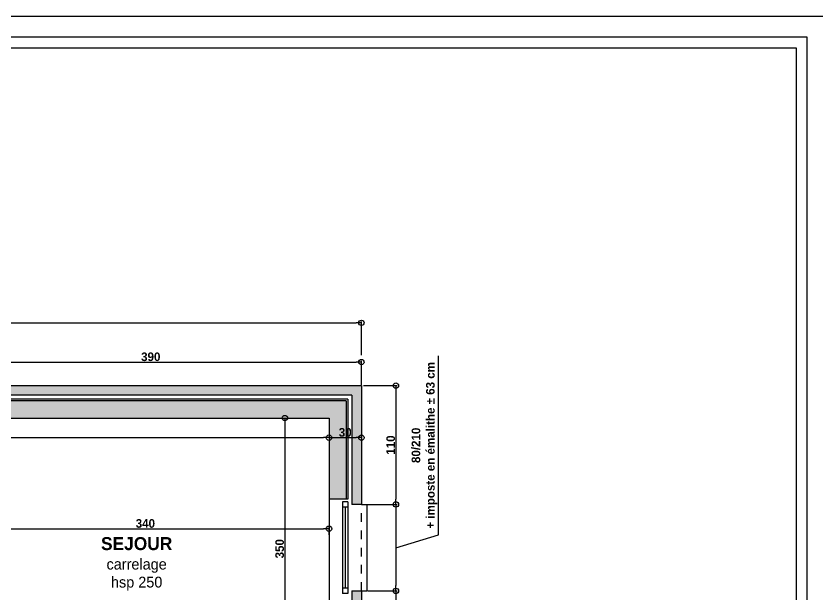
# Model space of a CAD drawing. Header units: millimetres. Extents: x -44462 to 306987, y -116160 to 12874.
# Drawn here: x -9670 to -8927, y -55959 to -55423 of the extents above; entities that cross this region are included whole.
import ezdxf

# ---------------------------------------------------------------- set-up
doc = ezdxf.new("R2010")
doc.units = ezdxf.units.MM
doc.header["$PDMODE"] = 35
doc.header["$PDSIZE"] = 10
doc.linetypes.add('TRAIT_4', pattern=[20, 10, -10])
for name, color, linetype in [('BLANC', 7, 'Continuous'), ('chassis fen.portes', 1, 'Continuous'), ('COTES', 1, 'Continuous'), ('COULEUR 8', 8, 'Continuous'), ('CYAN', 4, 'Continuous'), ('JAUNE', 2, 'Continuous'), ('ROUGE', 1, 'Continuous'), ('TEXTE', 1, 'Continuous')]:
    doc.layers.add(name, color=color, linetype=linetype)
doc.layers.add('SURFACE', color=5, linetype='Continuous', plot=False)
doc.styles.add('CENTURY GOTHIC', font='GOTHIC.TTF')
doc.styles.add('Century Gothic Gras', font='GOTHICB.TTF')
doc.dimstyles.new('1-50', dxfattribs={"dimtxt": 8, "dimasz": 5, "dimexe": 1.25, "dimexo": 0.625, "dimtad": 1, "dimdec": 0, "dimtxsty": 'Century Gothic Gras', "dimblk": 'ORIGIN', "dimcen": 5, "dimclrd": 8, "dimclre": 5, "dimclrt": 6, "dimadec": 0, "dimazin": 0, "dimtfac": 1, "dimtdec": 0, "dimtmove": 0, "dimatfit": 3, "dimfxl": 0, "dimarcsym": 0})

# ---------------------------------------------------------------- blocks, each defined once
blk = doc.blocks.new('_Origin')
at = {"color": 0, "linetype": 'Continuous', "lineweight": -2}
blk.add_line((0, 0), (-1, 0), dxfattribs=at)
blk.add_circle((0, 0), 0.5, dxfattribs=at)
blk = doc.blocks.new('*D369')
at = {"layer": 'COTES', "color": 5, "lineweight": -2}
for p, q in [((-10430.09, -55737.07), (-10430.09, -55705.82)), ((-9350.09, -55737.07), (-9350.09, -55705.82))]:
    blk.add_line(p, q, dxfattribs=at)
at = {"layer": 'COTES', "color": 8, "lineweight": -2}
blk.add_line((-10425.09, -55707.07), (-9355.09, -55707.07), dxfattribs=at)
at = {"layer": 'Defpoints', "color": 0}
for p in [(-9350.09, -55707.07), (-10430.09, -55753.34), (-9350.09, -55765.19)]:
    blk.add_point(p, dxfattribs=at)
at = {"layer": 'COTES', "color": 8, "lineweight": -2, "xscale": 5, "yscale": 5, "zscale": 5, "rotation": 180}
blk.add_blockref('_Origin', (-10430.09, -55707.07), dxfattribs=at)
at = {"layer": 'COTES', "color": 8, "lineweight": -2, "xscale": 5, "yscale": 5, "zscale": 5}
blk.add_blockref('_Origin', (-9350.09, -55707.07), dxfattribs=at)
at = {"layer": 'COTES', "color": 6, "insert": (-9890.09, -55702.24), "char_height": 8, "attachment_point": 5, "style": 'Century Gothic Gras'}
blk.add_mtext('1080', dxfattribs=at)
blk = doc.blocks.new('*D259')
at = {"layer": 'COTES', "color": 5, "lineweight": -2}
for p, q in [((-9427.06, -55795.19), (-9419.68, -55795.19)), ((-9427.06, -56145.65), (-9419.68, -56145.65))]:
    blk.add_line(p, q, dxfattribs=at)
at = {"layer": 'COTES', "color": 8, "lineweight": -2}
blk.add_line((-9420.93, -55800.19), (-9420.93, -56140.65), dxfattribs=at)
at = {"layer": 'Defpoints', "color": 0}
for p in [(-9427.68, -55795.19), (-9427.68, -56145.65), (-9420.93, -56145.65)]:
    blk.add_point(p, dxfattribs=at)
at = {"layer": 'COTES', "color": 8, "lineweight": -2, "xscale": 5, "yscale": 5, "zscale": 5}
for p, rotation in [((-9420.93, -55795.19), 90), ((-9420.93, -56145.65), 270)]:
    blk.add_blockref('_Origin', p, dxfattribs=dict(at, rotation=rotation))
at = {"layer": 'COTES', "color": 6, "insert": (-9425.75, -55916.17), "char_height": 8, "attachment_point": 5, "rotation": 90, "style": 'Century Gothic Gras'}
blk.add_mtext('350', dxfattribs=at)
blk = doc.blocks.new('*D384')
at = {"layer": 'COTES', "color": 5, "lineweight": -2}
for p, q in [((-9348.17, -55765.19), (-9316.92, -55765.19)), ((-9348.17, -55875.19), (-9316.92, -55875.19))]:
    blk.add_line(p, q, dxfattribs=at)
at = {"layer": 'COTES', "color": 8, "lineweight": -2}
blk.add_line((-9318.17, -55770.19), (-9318.17, -55870.19), dxfattribs=at)
at = {"layer": 'Defpoints', "color": 0}
for p in [(-9350.09, -55765.19), (-9350.09, -55875.19), (-9318.17, -55875.19)]:
    blk.add_point(p, dxfattribs=at)
at = {"layer": 'COTES', "color": 8, "lineweight": -2, "xscale": 5, "yscale": 5, "zscale": 5}
for p, rotation in [((-9318.17, -55765.19), 90), ((-9318.17, -55875.19), 270)]:
    blk.add_blockref('_Origin', p, dxfattribs=dict(at, rotation=rotation))
at = {"layer": 'COTES', "color": 6, "insert": (-9323, -55820.19), "char_height": 8, "attachment_point": 5, "rotation": 90, "style": 'Century Gothic Gras'}
blk.add_mtext('110', dxfattribs=at)
blk = doc.blocks.new('*D385')
at = {"layer": 'COTES', "color": 8, "lineweight": -2}
for p, q in [((-9278.7, -55903.35), (-9278.7, -55737.57)), ((-9318.17, -55880.19), (-9318.17, -55950.19)), ((-9318.17, -55915.19), (-9278.7, -55903.35))]:
    blk.add_line(p, q, dxfattribs=at)
at = {"layer": 'COTES', "color": 5, "lineweight": -2}
for p, q in [((-9348.17, -55875.19), (-9316.92, -55875.19)), ((-9344.47, -55955.19), (-9316.92, -55955.19))]:
    blk.add_line(p, q, dxfattribs=at)
at = {"layer": 'Defpoints', "color": 0}
for p in [(-9350.09, -55875.19), (-9345.09, -55955.19), (-9318.17, -55955.19)]:
    blk.add_point(p, dxfattribs=at)
at = {"layer": 'COTES', "color": 8, "lineweight": -2, "xscale": 5, "yscale": 5, "zscale": 5}
for p, rotation in [((-9318.17, -55875.19), 90), ((-9318.17, -55955.19), 270)]:
    blk.add_blockref('_Origin', p, dxfattribs=dict(at, rotation=rotation))
at = {"layer": 'COTES', "color": 6, "insert": (-9291.75, -55820.46), "char_height": 8, "attachment_point": 5, "rotation": 90, "style": 'Century Gothic Gras'}
blk.add_mtext('80/210\\P+ imposte en émalithe %%P 63 cm', dxfattribs=at)
blk = doc.blocks.new('*D386')
at = {"layer": 'COTES', "color": 5, "lineweight": -2}
for p, q in [((-9344.47, -55955.19), (-9316.92, -55955.19)), ((-9348.17, -56285.19), (-9316.92, -56285.19))]:
    blk.add_line(p, q, dxfattribs=at)
at = {"layer": 'COTES', "color": 8, "lineweight": -2}
blk.add_line((-9318.17, -55960.19), (-9318.17, -56280.19), dxfattribs=at)
at = {"layer": 'Defpoints', "color": 0}
for p in [(-9345.09, -55955.19), (-9350.09, -56285.19), (-9318.17, -56285.19)]:
    blk.add_point(p, dxfattribs=at)
at = {"layer": 'COTES', "color": 8, "lineweight": -2, "xscale": 5, "yscale": 5, "zscale": 5}
for p, rotation in [((-9318.17, -55955.19), 90), ((-9318.17, -56285.19), 270)]:
    blk.add_blockref('_Origin', p, dxfattribs=dict(at, rotation=rotation))
at = {"layer": 'COTES', "color": 6, "insert": (-9323, -56120.19), "char_height": 8, "attachment_point": 5, "rotation": 90, "style": 'Century Gothic Gras'}
blk.add_mtext('330', dxfattribs=at)
blk = doc.blocks.new('*D327')
at = {"layer": 'COTES', "color": 5, "lineweight": -2}
for p, q in [((-10400.09, -55795.82), (-10400.09, -55814.6)), ((-9380.09, -55795.82), (-9380.09, -55814.6))]:
    blk.add_line(p, q, dxfattribs=at)
at = {"layer": 'COTES', "color": 8, "lineweight": -2}
blk.add_line((-10395.09, -55813.35), (-9385.09, -55813.35), dxfattribs=at)
at = {"layer": 'Defpoints', "color": 0}
for p in [(-10400.09, -55795.19), (-9380.09, -55795.19), (-9380.09, -55813.35)]:
    blk.add_point(p, dxfattribs=at)
at = {"layer": 'COTES', "color": 8, "lineweight": -2, "xscale": 5, "yscale": 5, "zscale": 5, "rotation": 180}
blk.add_blockref('_Origin', (-10400.09, -55813.35), dxfattribs=at)
at = {"layer": 'COTES', "color": 8, "lineweight": -2, "xscale": 5, "yscale": 5, "zscale": 5}
blk.add_blockref('_Origin', (-9380.09, -55813.35), dxfattribs=at)
at = {"layer": 'COTES', "color": 6, "insert": (-9890.09, -55808.52), "char_height": 8, "attachment_point": 5, "style": 'Century Gothic Gras'}
blk.add_mtext('1020', dxfattribs=at)
blk = doc.blocks.new('*D328')
at = {"layer": 'COTES', "color": 5, "lineweight": -2}
for p, q in [((-9380.09, -55795.82), (-9380.09, -55814.6)), ((-9350.09, -55806.2), (-9350.09, -55814.6))]:
    blk.add_line(p, q, dxfattribs=at)
at = {"layer": 'COTES', "color": 8, "lineweight": -2}
blk.add_line((-9375.09, -55813.35), (-9355.09, -55813.35), dxfattribs=at)
at = {"layer": 'Defpoints', "color": 0}
for p in [(-9380.09, -55795.19), (-9350.09, -55805.58), (-9350.09, -55813.35)]:
    blk.add_point(p, dxfattribs=at)
at = {"layer": 'COTES', "color": 8, "lineweight": -2, "xscale": 5, "yscale": 5, "zscale": 5, "rotation": 180}
blk.add_blockref('_Origin', (-9380.09, -55813.35), dxfattribs=at)
at = {"layer": 'COTES', "color": 8, "lineweight": -2, "xscale": 5, "yscale": 5, "zscale": 5}
blk.add_blockref('_Origin', (-9350.09, -55813.35), dxfattribs=at)
at = {"layer": 'COTES', "color": 6, "insert": (-9365.09, -55808.52), "char_height": 8, "attachment_point": 5, "style": 'Century Gothic Gras'}
blk.add_mtext('30', dxfattribs=at)
blk = doc.blocks.new('*D365')
at = {"layer": 'COTES', "color": 5, "lineweight": -2}
for p, q in [((-9740.09, -55764.57), (-9740.09, -55742.12)), ((-9350.09, -55764.57), (-9350.09, -55742.12))]:
    blk.add_line(p, q, dxfattribs=at)
at = {"layer": 'COTES', "color": 8, "lineweight": -2}
blk.add_line((-9735.09, -55743.37), (-9355.09, -55743.37), dxfattribs=at)
at = {"layer": 'Defpoints', "color": 0}
for p in [(-9350.09, -55743.37), (-9740.09, -55765.19), (-9350.09, -55765.19)]:
    blk.add_point(p, dxfattribs=at)
at = {"layer": 'COTES', "color": 8, "lineweight": -2, "xscale": 5, "yscale": 5, "zscale": 5, "rotation": 180}
blk.add_blockref('_Origin', (-9740.09, -55743.37), dxfattribs=at)
at = {"layer": 'COTES', "color": 8, "lineweight": -2, "xscale": 5, "yscale": 5, "zscale": 5}
blk.add_blockref('_Origin', (-9350.09, -55743.37), dxfattribs=at)
at = {"layer": 'COTES', "color": 6, "insert": (-9545.09, -55738.54), "char_height": 8, "attachment_point": 5, "style": 'Century Gothic Gras'}
blk.add_mtext('390', dxfattribs=at)
blk = doc.blocks.new('*D305')
at = {"layer": 'COULEUR 8', "color": 5, "lineweight": -2}
for p, q in [((-9720.09, -55897.64), (-9720.09, -55896.39)), ((-9380.09, -55903.42), (-9380.09, -55896.39))]:
    blk.add_line(p, q, dxfattribs=at)
at = {"layer": 'COULEUR 8', "color": 8, "lineweight": -2}
blk.add_line((-9715.09, -55897.64), (-9385.09, -55897.64), dxfattribs=at)
at = {"layer": 'Defpoints', "color": 0}
for p in [(-9720.09, -55897.64), (-9380.09, -55897.64), (-9380.09, -55904.05)]:
    blk.add_point(p, dxfattribs=at)
at = {"layer": 'COULEUR 8', "color": 8, "lineweight": -2, "xscale": 5, "yscale": 5, "zscale": 5, "rotation": 180}
blk.add_blockref('_Origin', (-9720.09, -55897.64), dxfattribs=at)
at = {"layer": 'COULEUR 8', "color": 8, "lineweight": -2, "xscale": 5, "yscale": 5, "zscale": 5}
blk.add_blockref('_Origin', (-9380.09, -55897.64), dxfattribs=at)
at = {"layer": 'COULEUR 8', "color": 6, "insert": (-9550.09, -55892.82), "char_height": 8, "attachment_point": 5, "style": 'Century Gothic Gras'}
blk.add_mtext('340', dxfattribs=at)
blk = doc.blocks.new('PETIT CARTOUCHE_HOR')
at = {"color": 1}
blk.add_line((-2100, 1485), (0, 1485), dxfattribs=at)
at = {"layer": 'chassis fen.portes', "color": 2, "linetype": 'Continuous'}
for p, q in [((-2081.31, 1465.65), (-20.52, 1465.65)), ((-20.52, 1465.65), (-20.52, 412.47))]:
    blk.add_line(p, q, dxfattribs=at)
at = {"layer": 'chassis fen.portes', "color": 5, "linetype": 'Continuous'}
for p, q in [((-2071.31, 1455.65), (-30.52, 1455.65)), ((-30.52, 1455.65), (-30.52, 422.47))]:
    blk.add_line(p, q, dxfattribs=at)
at = {"style": 'CENTURY GOTHIC'}
for tag, p, height in [('DATE', (-210.16, 171.36), 20), ('DOSSIERN°', (-210.16, 111.51), 20), ('COMMENTAIRE', (-210.16, 95.35), 12), ('COMMENTAIRESUITE', (-210.16, 79.7), 12), ('FEUILLEN°', (-221.99, 32.69), 20), ('TOTALFEUILLES', (-181.65, 32.69), 20), ('ÉCH.', (-103.23, 32.69), 12)]:
    blk.add_attdef(tag, p, '', height=height, dxfattribs=at)

msp = doc.modelspace()

# ---------------------------------------------------------------- hatches: boundary and pattern name
for points in [[(-9350.09, -55765.19), (-9740.09, -55765.19), (-9740.09, -55774.04), (-9358.94, -55774.04), (-9358.94, -55875.19), (-9350.09, -55875.19)], [(-9350.09, -55955.19), (-9358.94, -55955.19), (-9358.94, -56285.19), (-9350.09, -56285.19)]]:
    msp.add_hatch(color=254).paths.add_polyline_path(points)
at = {"layer": 'COULEUR 8'}
h = msp.add_hatch(color=253, dxfattribs=at)
h.paths.add_polyline_path([(-9720.09, -55779.34), (-9720.09, -55795.19), (-9380.09, -55795.19), (-9380.09, -55870.19), (-9364.24, -55870.19), (-9364.24, -55779.34)])
h.paths.add_polyline_path([(-9720.09, -55779.34), (-9735.37, -55779.34), (-9735.37, -55795.19), (-9720.09, -55795.19)])
h.paths.add_polyline_path([(-9373.01, -55802.32), (-9357.18, -55802.32), (-9357.18, -55814.73), (-9373.01, -55814.73)], flags=9)

# ---------------------------------------------------------------- linework, layer by layer
at = {"layer": 'BLANC'}
for p, q in [((-9740.09, -55765.19), (-9350.09, -55765.19)), ((-9350.09, -55765.19), (-9350.09, -55875.19)), ((-9735.37, -55795.19), (-9380.09, -55795.19)), ((-9380.09, -55795.19), (-9380.09, -55870.19)), ((-9362.66, -55870.19), (-9380.09, -55870.19)), ((-9350.09, -55875.19), (-9358.94, -55875.19)), ((-9358.94, -55955.19), (-9350.09, -55955.19)), ((-9350.09, -55955.19), (-9350.09, -56285.19))]:
    msp.add_line(p, q, dxfattribs=at)
at = {"layer": 'COULEUR 8'}
for p, q in [((-9358.94, -55774.04), (-9740.09, -55774.04)), ((-9362.66, -55777.76), (-9735.37, -55777.76)), ((-9364.24, -55779.34), (-9735.37, -55779.34)), ((-9364.24, -55779.34), (-9364.24, -55870.19)), ((-9362.66, -55777.76), (-9362.66, -55870.19)), ((-9358.94, -55774.04), (-9358.94, -55875.19)), ((-9358.94, -55955.19), (-9358.94, -56285.19))]:
    msp.add_line(p, q, dxfattribs=at)
at = {"layer": 'COULEUR 8', "linetype": 'TRAIT_4', "ltscale": 0.8}
for p, q in [((-9380.09, -55870.19), (-9380.09, -55960.19)), ((-9350.09, -55955.19), (-9350.09, -55875.19))]:
    msp.add_line(p, q, dxfattribs=at)
at = {"layer": 'CYAN'}
msp.add_line((-9365.09, -55877.69), (-9365.09, -55952.69), dxfattribs=at)
at = {"layer": 'JAUNE'}
for p, q in [((-9367.59, -55872.69), (-9367.59, -55957.69)), ((-9362.59, -55872.69), (-9367.59, -55872.69)), ((-9362.59, -55872.69), (-9362.59, -55957.69)), ((-9362.59, -55877.69), (-9367.59, -55877.69)), ((-9362.59, -55952.69), (-9367.59, -55952.69)), ((-9362.59, -55957.69), (-9367.59, -55957.69))]:
    msp.add_line(p, q, dxfattribs=at)
at = {"layer": 'ROUGE'}
for p, q in [((-9350.09, -55875.19), (-9345.09, -55875.19)), ((-9345.09, -55875.19), (-9345.09, -55955.19)), ((-9350.09, -55955.19), (-9345.09, -55955.19))]:
    msp.add_line(p, q, dxfattribs=at)
at = {"layer": 'SURFACE'}
msp.add_lwpolyline([(-10400.09, -55795.19), (-10035.46, -55795.19), (-10035.46, -55782.69), (-9735.37, -55782.69), (-9735.37, -55795.19), (-9380.09, -55795.19), (-9380.09, -56145.65), (-9788.49, -56145.65), (-9788.49, -56233.15), (-10180.09, -56233.15), (-10180.09, -56097.43), (-10400.09, -56097.43), (-10400.09, -55795.19)], dxfattribs=at)

# ---------------------------------------------------------------- block references
at = {"color": 1}
msp.add_blockref('PETIT CARTOUCHE_HOR', (-8917.24, -56908.1), dxfattribs=at)

# ---------------------------------------------------------------- texts
at = {"layer": 'TEXTE', "color": 6, "insert": (-9558.15, -55945.48), "char_height": 10, "width": 455, "attachment_point": 5, "style": 'CENTURY GOTHIC'}
msp.add_mtext('{\\fCentury Gothic|b1|i0|c0|p34;\\H1.2x;\\C3;SEJOUR\\P\\fCentury Gothic|b0|i0|c0|p34;\\H0.8333x;\\C8;carrelage\\Phsp 250\\P\\Psurf.:38.80m²}', dxfattribs=at)

# ---------------------------------------------------------------- dimensions: what is measured, and where the dimension line sits
at = {"layer": 'COTES'}
for base, p1, picture, middle in [((-9350.09, -55707.07), (-10430.09, -55753.34), '*D369', (-9890.09, -55702.24)), ((-9350.09, -55743.37), (-9740.09, -55765.19), '*D365', (-9545.09, -55738.54))]:
    dim = msp.add_linear_dim(base=base, p1=p1, p2=(-9350.09, -55765.19), dimstyle='1-50', dxfattribs=at)
    dim.commit()
    dim.dimension.update_dxf_attribs({"geometry": picture, "text_midpoint": middle})
dim = msp.add_linear_dim(base=(-9318.17, -55955.19), p1=(-9350.09, -55875.19), p2=(-9345.09, -55955.19), angle=90, text='<>/210\\P+ imposte en émalithe %%P 63 cm', dimstyle='1-50', override={"dimtmove": 1}, dxfattribs=at)
dim.commit()
dim.dimension.update_dxf_attribs({"geometry": '*D385', "text_midpoint": (-9291.75, -55902.72)})
dim = msp.add_linear_dim(base=(-9318.17, -55875.19), p1=(-9350.09, -55765.19), p2=(-9350.09, -55875.19), angle=90, dimstyle='1-50', dxfattribs=at)
dim.commit()
dim.dimension.update_dxf_attribs({"geometry": '*D384', "text_midpoint": (-9323, -55820.19)})
dim = msp.add_linear_dim(base=(-9420.93, -56145.65), p1=(-9427.68, -55795.19), p2=(-9427.68, -56145.65), angle=90, dimstyle='1-50', dxfattribs=at)
dim.commit()
dim.dimension.update_dxf_attribs({"geometry": '*D259', "text_midpoint": (-9420.93, -55916.17), "dimtype": 160})
for base, p1, p2, picture, middle in [((-9380.09, -55813.35), (-10400.09, -55795.19), (-9380.09, -55795.19), '*D327', (-9890.09, -55808.52)), ((-9350.09, -55813.35), (-9380.09, -55795.19), (-9350.09, -55805.58), '*D328', (-9365.09, -55808.52))]:
    dim = msp.add_linear_dim(base=base, p1=p1, p2=p2, dimstyle='1-50', override={"dimtmove": 1}, dxfattribs=at)
    dim.commit()
    dim.dimension.update_dxf_attribs({"geometry": picture, "text_midpoint": middle})
dim = msp.add_linear_dim(base=(-9318.17, -56285.19), p1=(-9345.09, -55955.19), p2=(-9350.09, -56285.19), angle=90, dimstyle='1-50', override={"dimtmove": 1}, dxfattribs=at)
dim.commit()
dim.dimension.update_dxf_attribs({"geometry": '*D386', "text_midpoint": (-9323, -56120.19)})
at = {"layer": 'COULEUR 8'}
dim = msp.add_linear_dim(base=(-9380.09, -55897.64), p1=(-9720.09, -55897.64), p2=(-9380.09, -55904.05), dimstyle='1-50', override={"dimtmove": 1}, dxfattribs=at)
dim.commit()
dim.dimension.update_dxf_attribs({"geometry": '*D305', "text_midpoint": (-9550.09, -55892.82)})

doc.saveas('drawing.dxf')
